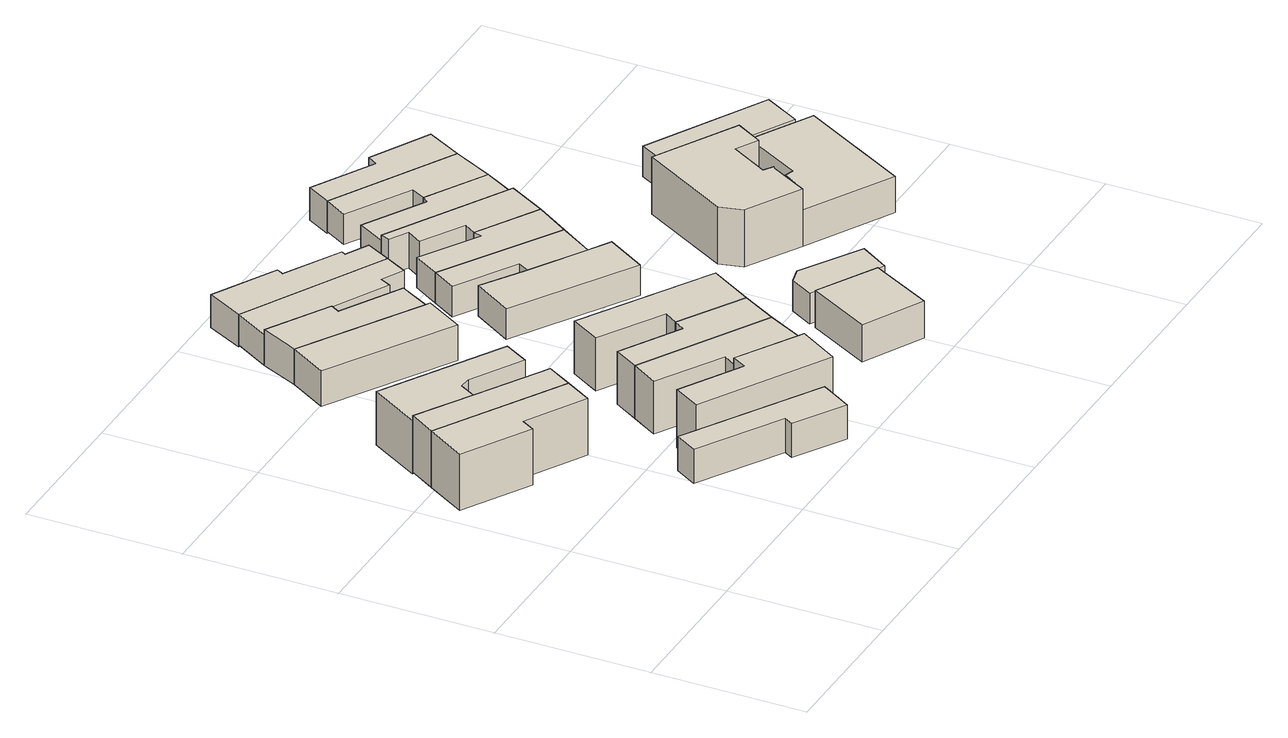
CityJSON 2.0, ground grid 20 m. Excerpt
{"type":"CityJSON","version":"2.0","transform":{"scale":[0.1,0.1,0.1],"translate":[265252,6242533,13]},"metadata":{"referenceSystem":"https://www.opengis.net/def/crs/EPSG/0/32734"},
"CityObjects":{
"building1":{"type":"Building","attributes":{"address":"Salt River Cape Town","building":"terraced","building:levels":2,"building:units":"2","building_height":6.9,"roof_height":23.1,"ground_height":16.2,"plus_code":"4FRW3F96+G58"},"geometry":[{"type":"Solid","lod":"1","boundaries":[[[[0,1,2,3]],[[1,4,5,2]],[[4,6,7,5]],[[6,8,9,7]],[[8,10,11,9]],[[10,0,3,11]],[[3,2,5,7,9,11]],[[10,8,6,4,1,0]]]]}]},
"building2":{"type":"Building","attributes":{"address":"Salt River Cape Town","building":"terraced","building:levels":2,"building:units":"2","building_height":6.9,"roof_height":23.1,"ground_height":16.2,"plus_code":"4FRW3F96+G6C"},"geometry":[{"type":"Solid","lod":"1","boundaries":[[[[8,12,13,9]],[[12,14,15,13]],[[14,16,17,15]],[[16,10,11,17]],[[10,8,9,11]],[[9,13,15,17,11]],[[10,16,14,12,8]]]]}]},
"building3":{"type":"Building","attributes":{"address":"64 Burns Road Salt River Cape Town","building":"house","building:levels":1,"building_height":4.1,"roof_height":20.75,"ground_height":16.65,"plus_code":"4FRW3F96+C7C"},"geometry":[{"type":"Solid","lod":"1","boundaries":[[[[18,19,20,21]],[[19,22,23,20]],[[22,24,25,23]],[[24,26,27,25]],[[26,28,29,27]],[[28,18,21,29]],[[21,20,23,25,27,29]],[[28,26,24,22,19,18]]]]}]},
"building4":{"type":"Building","attributes":{"address":"Salt River Cape Town","building":"terraced","building:levels":2,"building:units":"2","building_height":6.9,"roof_height":22.44,"ground_height":15.54,"plus_code":"4FRW3F96+H59"},"geometry":[{"type":"Solid","lod":"1","boundaries":[[[[30,31,32,33]],[[31,34,35,32]],[[34,36,37,35]],[[36,38,39,37]],[[38,40,41,39]],[[40,42,43,41]],[[42,30,33,43]],[[33,32,35,37,39,41,43]],[[42,40,38,36,34,31,30]]]]}]},
"building5":{"type":"Building","attributes":{"address":"Salt River Cape Town","building":"house","building:levels":2,"building_height":6.9,"roof_height":23.55,"ground_height":16.65,"plus_code":"4FRW3F96+C7P"},"geometry":[{"type":"Solid","lod":"1","boundaries":[[[[44,45,46,47]],[[45,48,49,46]],[[48,50,51,49]],[[50,52,53,51]],[[52,54,55,53]],[[54,44,47,55]],[[47,46,49,51,53,55]],[[54,52,50,48,45,44]]]]}]},
"building6":{"type":"Building","attributes":{"address":"Salt River Cape Town","building":"house","building:levels":2,"building_height":6.9,"roof_height":22.74,"ground_height":15.84,"plus_code":"4FRW3F96+F79"},"geometry":[{"type":"Solid","lod":"1","boundaries":[[[[56,57,58,59]],[[57,60,61,58]],[[60,62,63,61]],[[62,64,65,63]],[[64,66,67,65]],[[66,56,59,67]],[[59,58,61,63,65,67]],[[66,64,62,60,57,56]]]]}]},
"building7":{"type":"Building","attributes":{"address":"7 Dryden Street Salt River Cape Town","building":"house","building:levels":1,"building_height":4.1,"roof_height":19.31,"ground_height":15.21,"plus_code":"4FRW3F96+J72"},"geometry":[{"type":"Solid","lod":"1","boundaries":[[[[68,69,70,71]],[[69,72,73,70]],[[72,74,75,73]],[[74,76,77,75]],[[76,68,71,77]],[[71,70,73,75,77]],[[76,74,72,69,68]]]]}]},
"building8":{"type":"Building","attributes":{"address":"Salt River Cape Town","building":"house","building:levels":2,"building_height":6.9,"roof_height":22.74,"ground_height":15.84,"plus_code":"4FRW3F96+F8C"},"geometry":[{"type":"Solid","lod":"1","boundaries":[[[[57,78,79,58]],[[78,80,81,79]],[[80,82,83,81]],[[82,84,85,83]],[[84,60,61,85]],[[60,57,58,61]],[[58,79,81,83,85,61]],[[60,84,82,80,78,57]]]]}]},
"building9":{"type":"Building","attributes":{"address":"41 Addison Road Salt River Cape Town","building":"house","building:levels":1,"building_height":4.1,"roof_height":19.31,"ground_height":15.21,"plus_code":"4FRW3F96+J77"},"geometry":[{"type":"Solid","lod":"1","boundaries":[[[[86,68,71,87]],[[68,76,77,71]],[[76,88,89,77]],[[88,90,91,89]],[[90,92,93,91]],[[92,86,87,93]],[[87,71,77,89,91,93]],[[92,90,88,76,68,86]]]]}]},
"building10":{"type":"Building","attributes":{"address":"Salt River Cape Town","building":"house","building:levels":2,"building_height":6.9,"roof_height":22.74,"ground_height":15.84,"plus_code":"4FRW3F96+F8V"},"geometry":[{"type":"Solid","lod":"1","boundaries":[[[[78,94,95,79]],[[94,96,97,95]],[[96,98,99,97]],[[98,100,101,99]],[[100,80,81,101]],[[80,78,79,81]],[[79,95,97,99,101,81]],[[80,100,98,96,94,78]]]]}]},
"building11":{"type":"Building","attributes":{"address":"39 Addison Road Salt River Cape Town","building":"house","building:levels":1,"building_height":4.1,"roof_height":18.62,"ground_height":14.52,"plus_code":"4FRW3F96+J7P"},"geometry":[{"type":"Solid","lod":"1","boundaries":[[[[102,86,103,104]],[[86,92,105,103]],[[92,106,107,105]],[[106,108,109,107]],[[108,110,111,109]],[[110,112,113,111]],[[112,114,115,113]],[[114,102,104,115]],[[104,103,105,107,109,111,113,115]],[[114,112,110,108,106,92,86,102]]]]}]},
"building12":{"type":"Building","attributes":{"address":"37 Addison Road Salt River Cape Town","building":"house","building:levels":1,"building_height":4.1,"roof_height":18.62,"ground_height":14.52,"plus_code":"4FRW3F96+M75"},"geometry":[{"type":"Solid","lod":"1","boundaries":[[[[116,117,104,118]],[[117,119,115,104]],[[119,120,121,115]],[[120,122,123,121]],[[122,124,125,123]],[[124,126,127,125]],[[126,128,129,127]],[[128,116,118,129]],[[118,104,115,121,123,125,127,129]],[[128,126,124,122,120,119,117,116]]]]}]},
"building13":{"type":"Building","attributes":{"address":"61 Burns Road Salt River Cape Town","building":"house","building:levels":1,"building_height":4.1,"roof_height":20.57,"ground_height":16.47,"plus_code":"4FRW3F96+C9G"},"geometry":[{"type":"Solid","lod":"1","boundaries":[[[[130,131,132,133]],[[131,134,135,132]],[[134,136,137,135]],[[136,130,133,137]],[[133,132,135,137]],[[136,134,131,130]]]]}]},
"building14":{"type":"Building","attributes":{"address":"50 Burns Road Salt River Cape Town","building":"house","building:levels":1,"building_height":4.1,"roof_height":18.98,"ground_height":14.88,"plus_code":"4FRW3F96+H85"},"geometry":[{"type":"Solid","lod":"1","boundaries":[[[[138,139,140,141]],[[139,142,143,140]],[[142,144,145,143]],[[144,146,147,145]],[[146,148,149,147]],[[148,138,141,149]],[[141,140,143,145,147,149]],[[148,146,144,142,139,138]]]]}]},
"building15":{"type":"Building","attributes":{"address":"48 Burns Road Salt River Cape Town","building":"house","building:levels":1,"building_height":4.1,"roof_height":18.98,"ground_height":14.88,"plus_code":"4FRW3F96+H8H"},"geometry":[{"type":"Solid","lod":"1","boundaries":[[[[138,150,151,141]],[[150,152,153,151]],[[152,154,155,153]],[[154,156,157,155]],[[156,139,140,157]],[[139,138,141,140]],[[141,151,153,155,157,140]],[[139,156,154,152,150,138]]]]}]},
"building16":{"type":"Building","attributes":{"address":"59 Burns Road Salt River Cape Town","building":"house","building:levels":1,"building_height":4.1,"roof_height":19.71,"ground_height":15.61,"plus_code":"4FRW3F96+CCR"},"geometry":[{"type":"Solid","lod":"1","boundaries":[[[[158,159,160,161]],[[159,162,163,160]],[[162,164,165,163]],[[164,166,167,165]],[[166,158,161,167]],[[161,160,163,165,167]],[[166,164,162,159,158]]]]}]},
"building17":{"type":"Building","attributes":{"address":"46 Burns Road Salt River Cape Town","building":"house","building:levels":1,"building_height":4.1,"roof_height":18.98,"ground_height":14.88,"plus_code":"4FRW3F96+H9M"},"geometry":[{"type":"Solid","lod":"1","boundaries":[[[[150,168,169,151]],[[168,170,171,169]],[[170,172,173,171]],[[172,174,175,173]],[[174,152,153,175]],[[152,150,151,153]],[[151,169,171,173,175,153]],[[152,174,172,170,168,150]]]]}]},
"building18":{"type":"Building","attributes":{"address":"44 Burns Road Salt River Cape Town","building":"house","building:levels":1,"building_height":4.1,"roof_height":18.98,"ground_height":14.88,"plus_code":"4FRW3F96+J94"},"geometry":[{"type":"Solid","lod":"1","boundaries":[[[[176,177,178,169]],[[177,179,180,178]],[[179,181,182,180]],[[181,183,184,182]],[[183,185,186,184]],[[185,187,188,186]],[[187,189,171,188]],[[189,176,169,171]],[[169,178,180,182,184,186,188,171]],[[189,187,185,183,181,179,177,176]]]]}]},
"building19":{"type":"Building","attributes":{"address":"42 Burns Road Salt River Cape Town","building":"house","building:levels":1,"building_height":4.1,"roof_height":18.3,"ground_height":14.2,"plus_code":"4FRW3F96+J9H"},"geometry":[{"type":"Solid","lod":"1","boundaries":[[[[177,190,191,192]],[[190,193,194,191]],[[193,195,196,194]],[[195,197,198,196]],[[197,179,199,198]],[[179,177,192,199]],[[192,191,194,196,198,199]],[[179,197,195,193,190,177]]]]}]},
"building20":{"type":"Building","attributes":{"address":"40 Burns Road Salt River Cape Town","building":"house","building:levels":1,"building_height":4.1,"roof_height":18.3,"ground_height":14.2,"plus_code":"4FRW3F96+J9X"},"geometry":[{"type":"Solid","lod":"1","boundaries":[[[[190,200,201,191]],[[200,202,203,201]],[[202,204,205,203]],[[204,206,207,205]],[[206,193,194,207]],[[193,190,191,194]],[[191,201,203,205,207,194]],[[193,206,204,202,200,190]]]]}]},
"building21":{"type":"Building","attributes":{"address":"38 Burns Road Salt River Cape Town","building":"house","building:levels":1,"building_height":4.1,"roof_height":18.3,"ground_height":14.2,"plus_code":"4FRW3F96+MC3"},"geometry":[{"type":"Solid","lod":"1","boundaries":[[[[208,209,210,201]],[[209,211,212,210]],[[211,213,214,212]],[[213,215,216,214]],[[215,217,203,216]],[[217,208,201,203]],[[201,210,212,214,216,203]],[[217,215,213,211,209,208]]]]}]},
"building22":{"type":"Building","attributes":{"address":"53 Burns Road Salt River Cape Town","building":"house","building:levels":2,"building_height":6.9,"roof_height":22.33,"ground_height":15.43,"plus_code":"4FRW3F96+GF6"},"geometry":[{"type":"Solid","lod":"1","boundaries":[[[[218,219,220,221]],[[219,222,223,220]],[[222,224,225,223]],[[224,226,227,225]],[[226,228,229,227]],[[228,230,231,229]],[[230,232,233,231]],[[232,234,235,233]],[[234,236,237,235]],[[236,218,221,237]],[[221,220,223,225,227,229,231,233,235,237]],[[236,234,232,230,228,226,224,222,219,218]]]]}]},
"building23":{"type":"Building","attributes":{"address":"Burns Road Salt River Cape Town","building":"house","building:levels":1,"building_height":4.1,"roof_height":19.53,"ground_height":15.43,"plus_code":"4FRW3F96+FFQ"},"geometry":[{"type":"Solid","lod":"1","boundaries":[[[[218,238,239,240]],[[238,241,242,239]],[[241,243,244,242]],[[243,245,246,244]],[[245,247,248,246]],[[247,249,250,248]],[[249,219,251,250]],[[219,218,240,251]],[[240,239,242,244,246,248,250,251]],[[219,249,247,245,243,241,238,218]]]]}]},
"building24":{"type":"Building","attributes":{"address":"51 Burns Road Salt River Cape Town","building":"house","building:levels":1,"building_height":4.1,"roof_height":18.71,"ground_height":14.61,"plus_code":"4FRW3F96+GGJ"},"geometry":[{"type":"Solid","lod":"1","boundaries":[[[[252,253,254,255]],[[253,256,257,254]],[[256,258,259,257]],[[258,252,255,259]],[[255,254,257,259]],[[258,256,253,252]]]]}]}
},
"vertices":[
[3,343,25],[90,292,25],[90,292,101],[3,343,101],[100,309,25],[100,309,101],[178,264,25],[178,264,101],[199,299,25],[199,299,101],[35,395,25],[35,395,101],
[219,332,25],[219,332,101],[133,383,25],[133,383,101],[56,429,25],[56,429,101],
[330,6,32],[355,47,32],[355,47,78],[330,6,78],[182,151,32],[182,151,78],[164,122,32],[164,122,78],[272,57,32],[272,57,78],[265,45,32],[265,45,78],
[56,429,22],[133,383,22],[133,383,94],[56,429,94],[150,412,22],[150,412,94],[165,411,22],[165,411,94],[233,371,22],[233,371,94],[252,403,22],[252,403,94],[96,495,22],[96,495,94],
[409,99,28],[325,149,28],[325,149,106],[409,99,106],[314,130,28],[314,130,106],[233,177,28],[233,177,106],[212,142,28],[212,142,106],[377,47,28],[377,47,106],
[409,99,26],[438,155,26],[438,155,97],[409,99,97],[273,250,26],[273,250,97],[251,215,26],[251,215,97],[336,165,26],[336,165,97],[325,149,26],[325,149,97],
[185,643,15],[155,594,15],[155,594,63],[185,643,63],[315,497,15],[315,497,63],[345,547,15],[345,547,63],[339,550,15],[339,550,63],
[464,200,26],[464,200,97],[380,250,26],[380,250,97],[371,236,26],[371,236,97],[292,282,26],[292,282,97],
[208,693,15],[208,693,63],[361,589,15],[361,589,63],[282,634,15],[282,634,63],[289,646,15],[289,646,63],
[498,256,26],[498,256,97],[331,356,26],[331,356,97],[308,317,26],[308,317,97],[391,267,26],[391,267,97],
[236,739,15],[208,693,56],[236,739,56],[289,646,56],[293,652,15],[293,652,56],[370,611,15],[370,611,56],[377,625,15],[377,625,56],[406,610,15],[406,610,56],[422,639,15],[422,639,56],
[261,787,12],[236,739,12],[261,787,56],[422,639,12],[439,671,12],[439,671,56],[409,687,12],[409,687,56],[412,693,12],[412,693,56],[339,733,12],[339,733,56],[344,742,12],[344,742,56],
[499,69,26],[578,28,26],[578,28,76],[499,69,76],[621,108,26],[621,108,76],[544,151,26],[544,151,76],
[534,437,19],[463,480,19],[463,480,60],[534,437,60],[408,516,19],[408,516,60],[375,464,19],[375,464,60],[530,368,19],[530,368,60],[562,420,19],[562,420,60],
[562,481,19],[562,481,60],[412,573,19],[412,573,60],[393,542,19],[393,542,60],[471,494,19],[471,494,60],
[641,109,26],[665,147,26],[665,147,67],[641,109,67],[587,195,26],[587,195,67],[566,190,26],[566,190,67],[548,160,26],[548,160,67],
[591,525,19],[591,525,60],[511,572,19],[511,572,60],[508,561,19],[508,561,60],[433,607,19],[433,607,60],
[591,525,12],[619,574,12],[619,574,60],[459,665,12],[459,665,60],[454,653,12],[454,653,60],[478,639,12],[478,639,60],[466,620,12],[466,620,60],[521,587,12],[521,587,60],[511,572,12],
[644,618,12],[644,618,53],[619,574,53],[565,663,12],[565,663,53],[559,655,12],[559,655,53],[479,701,12],[479,701,53],[459,665,53],
[670,670,12],[670,670,53],[510,759,12],[510,759,53],[492,729,12],[492,729,53],[575,681,12],[575,681,53],
[670,670,9],[695,716,9],[695,716,53],[617,758,9],[617,758,53],[609,745,9],[609,745,53],[528,790,9],[528,790,53],[510,759,9],
[714,249,16],[741,298,16],[741,298,93],[714,249,93],[744,301,16],[744,301,93],[732,309,16],[732,309,93],[760,358,16],[760,358,93],[789,342,16],[789,342,93],[809,377,16],[809,377,93],[702,437,16],[702,437,93],[636,320,16],[636,320,93],[643,290,16],[643,290,93],
[827,186,16],[827,186,65],[714,249,65],[907,329,16],[907,329,65],[828,373,16],[828,373,65],[786,297,16],[786,297,65],[774,301,16],[774,301,65],[765,284,16],[765,284,65],[741,298,65],
[772,482,16],[746,435,16],[746,435,57],[772,482,57],[902,350,16],[902,350,57],[928,397,16],[928,397,57]
]}
